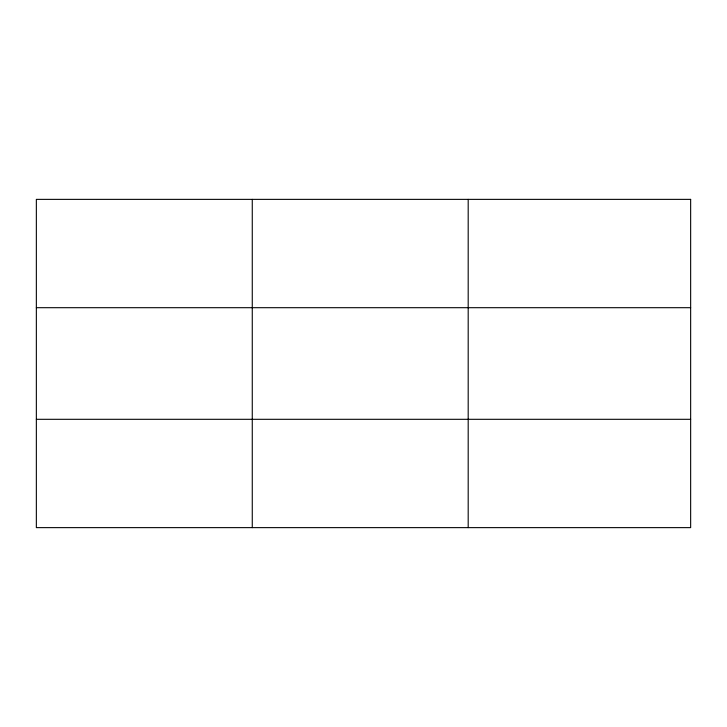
<?xml version="1.0" encoding="UTF-8"?>
<svg xmlns="http://www.w3.org/2000/svg" width="727" height="727" viewBox="0 0 727 727"><rect width="100%" height="100%" fill="white"/><g stroke="black" fill="none" stroke-linecap="round" stroke-linejoin="round"><path stroke-width="1.09" d="M252.269 527.629L252.269 199.371M468.188 527.629L468.188 199.371M36.35 307.694L690.65 307.694M36.35 419.306L690.65 419.306M690.65 199.371L690.65 527.629L36.35 527.629L36.35 199.371L690.65 199.371"/></g></svg>
